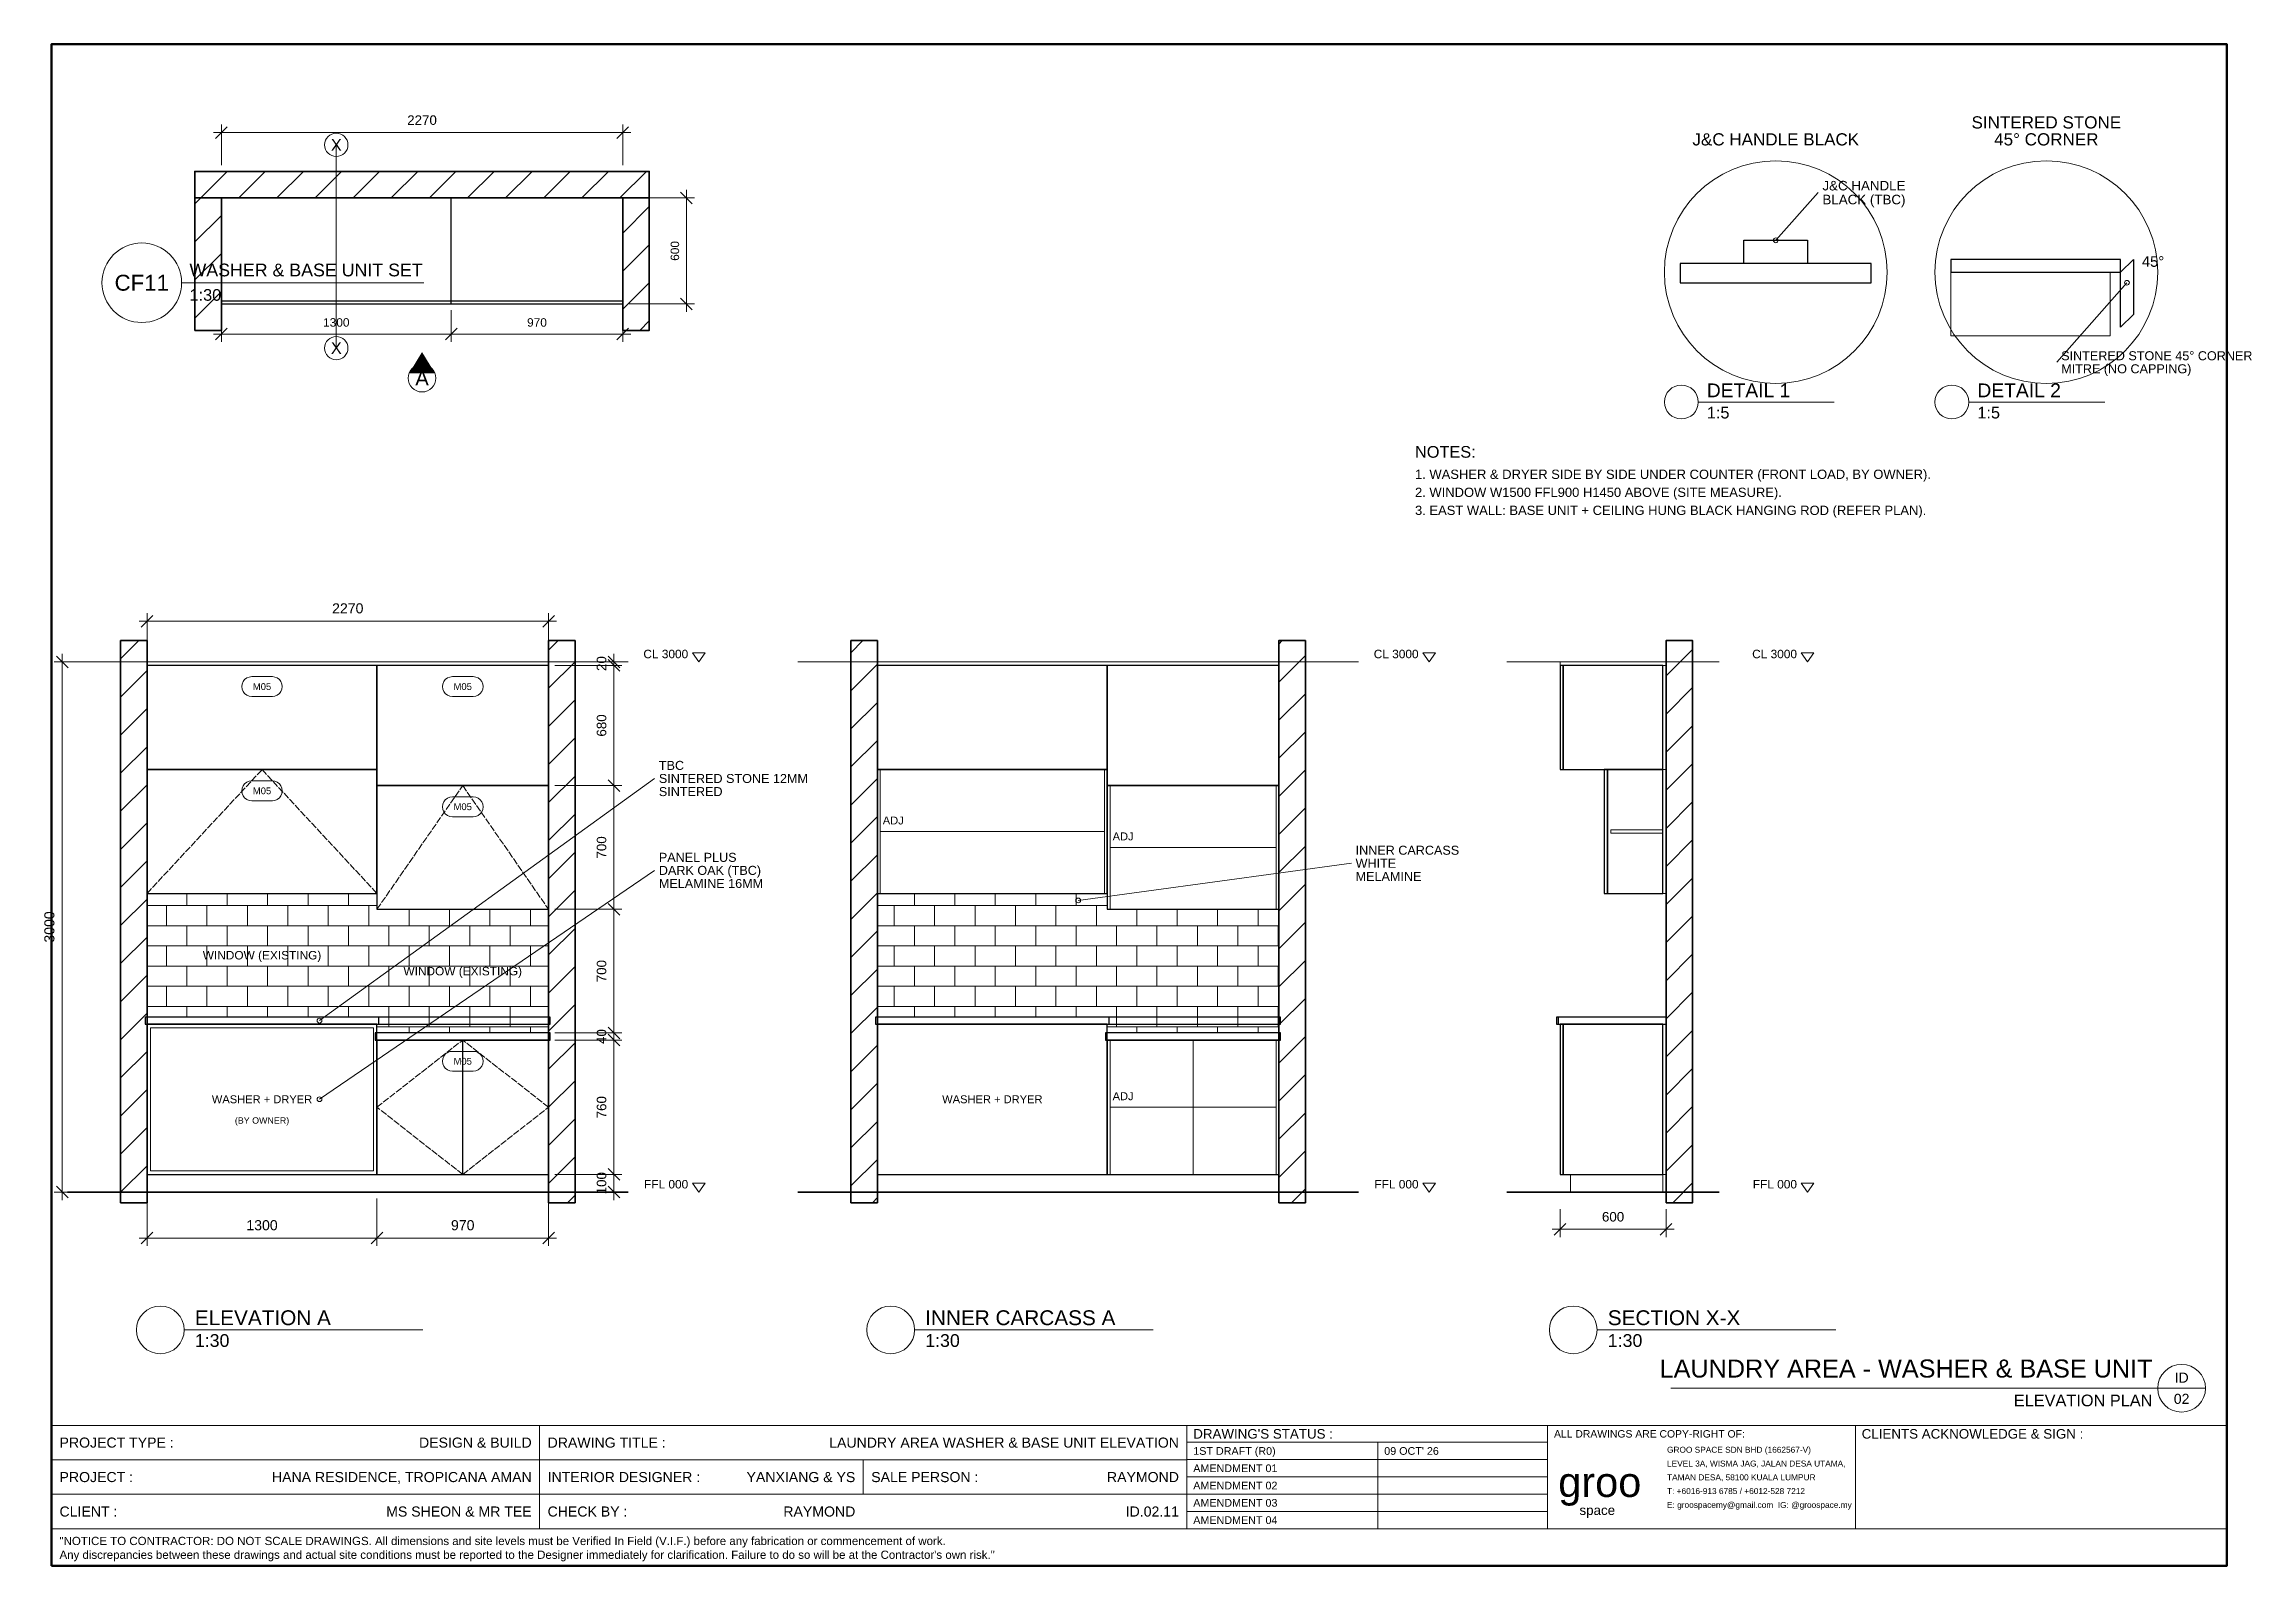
# Model space of a CAD drawing. Header units: millimetres. Extents: x 4 to 420, y 5 to 292.
import ezdxf
from ezdxf.enums import TextEntityAlignment as Align

# ---------------------------------------------------------------- set-up
doc = ezdxf.new("R2010")
doc.units = ezdxf.units.MM
doc.linetypes.add('DASHED', pattern=[1.524, 1.27, -0.254])
for name, color, linetype, lineweight in [('0-SHEET', 7, 'CONTINUOUS', 50), ('0-TITLE', 7, 'CONTINUOUS', 18), ('0-TITLE-TXT', 7, 'CONTINUOUS', 13), ('A-WALL', 250, 'CONTINUOUS', 35), ('I-CEIL', 7, 'CONTINUOUS', 18), ('I-DIM', 5, 'CONTINUOUS', 13), ('I-JOIN', 6, 'CONTINUOUS', 25), ('I-JOIN-ELEV', 7, 'CONTINUOUS', 25), ('I-JOIN-HATCH', 8, 'CONTINUOUS', 9), ('I-JOIN-HIDDEN', 6, 'DASHED', 13), ('I-JOIN-THIN', 7, 'CONTINUOUS', 13), ('I-NOTE', 1, 'CONTINUOUS', 13), ('I-SYMB', 6, 'CONTINUOUS', 18), ('I-TAG', 5, 'CONTINUOUS', 13), ('I-TEXT', 7, 'CONTINUOUS', 13)]:
    doc.layers.add(name, color=color, linetype=linetype, lineweight=lineweight)
doc.styles.get("Standard").update_dxf_attribs({"font": 'arial.ttf'})

msp = doc.modelspace()

# ---------------------------------------------------------------- hatches: boundary and pattern name
at = {"layer": 'I-JOIN-HATCH'}
h = msp.add_hatch(dxfattribs=at)
h.set_pattern_fill('ANSI31', scale=1.6)
h.paths.add_polyline_path([(32, 263), (117.67, 263), (117.67, 268), (32, 268)])
h = msp.add_hatch(dxfattribs=at)
h.set_pattern_fill('ANSI31', scale=1.6)
h.paths.add_polyline_path([(32, 238), (37, 238), (37, 263), (32, 263)])
h = msp.add_hatch(dxfattribs=at)
h.set_pattern_fill('ANSI31', scale=1.6)
h.paths.add_polyline_path([(112.67, 238), (117.67, 238), (117.67, 263), (112.67, 263)])
h = msp.add_hatch(dxfattribs=at)
h.set_pattern_fill('ANSI31', scale=1.6)
h.paths.add_polyline_path([(18, 73.5), (23, 73.5), (23, 179.5), (18, 179.5)])
h = msp.add_hatch(dxfattribs=at)
h.set_pattern_fill('ANSI31', scale=1.6)
h.paths.add_polyline_path([(98.67, 73.5), (103.67, 73.5), (103.67, 179.5), (98.67, 179.5)])
h = msp.add_hatch(dxfattribs=at)
h.set_pattern_fill('ANSI31', scale=1.6)
h.paths.add_polyline_path([(155.67, 73.5), (160.67, 73.5), (160.67, 179.5), (155.67, 179.5)])
h = msp.add_hatch(dxfattribs=at)
h.set_pattern_fill('ANSI31', scale=1.6)
h.paths.add_polyline_path([(236.33, 73.5), (241.33, 73.5), (241.33, 179.5), (236.33, 179.5)])
h = msp.add_hatch(dxfattribs=at)
h.set_pattern_fill('ANSI31', scale=1.6)
h.paths.add_polyline_path([(309.33, 73.5), (314.33, 73.5), (314.33, 179.5), (309.33, 179.5)])
h = msp.add_hatch(dxfattribs=at)
h.set_pattern_fill('BRICK', scale=0.6)
h.paths.add_polyline_path([(23, 108.5), (66.33, 108.5), (66.33, 131.83), (23, 131.83)])
h = msp.add_hatch(dxfattribs=at)
h.set_pattern_fill('BRICK', scale=0.6)
h.paths.add_polyline_path([(160.67, 108.5), (204, 108.5), (204, 131.83), (160.67, 131.83)])
h = msp.add_hatch(dxfattribs=at)
h.set_pattern_fill('BRICK', scale=0.6)
h.paths.add_polyline_path([(66.33, 105.5), (98.67, 105.5), (98.67, 128.83), (66.33, 128.83)])
h = msp.add_hatch(dxfattribs=at)
h.set_pattern_fill('BRICK', scale=0.6)
h.paths.add_polyline_path([(204, 105.5), (236.33, 105.5), (236.33, 128.83), (204, 128.83)])
at = {"layer": 'I-SYMB'}
h = msp.add_hatch(color=6, dxfattribs=at)
h.dxf.hatch_style = 1
h.paths.add_polyline_path([(74.83, 233.94), (72.41, 229.94), (77.26, 229.94)])

# ---------------------------------------------------------------- linework, layer by layer
at = {"layer": '0-SHEET'}
msp.add_lwpolyline([(5, 5), (415, 5), (415, 292), (5, 292)], close=True, dxfattribs=at)
at = {"layer": '0-TITLE'}
for p, q in [((5, 31.5), (415, 31.5)), ((97, 12), (97, 31.5)), ((219, 12), (219, 31.5)), ((287, 12), (287, 31.5)), ((345, 12), (345, 31.5)), ((5, 25), (219, 25)), ((158, 18.5), (158, 25)), ((219, 28.3), (287, 28.3)), ((219, 25.04), (287, 25.04)), ((255, 12), (255, 28.3)), ((219, 21.78), (287, 21.78)), ((5, 18.5), (219, 18.5)), ((219, 18.52), (287, 18.52)), ((219, 15.26), (287, 15.26)), ((5, 12), (415, 12))]:
    msp.add_line(p, q, dxfattribs=at)
at = {"layer": 'A-WALL'}
for p, q in [((8, 75.5), (113.67, 75.5)), ((145.67, 75.5), (251.33, 75.5)), ((279.33, 75.5), (319.33, 75.5))]:
    msp.add_line(p, q, dxfattribs=at)
for points in [[(32, 263), (117.67, 263), (117.67, 268), (32, 268)], [(32, 238), (37, 238), (37, 263), (32, 263)], [(112.67, 238), (117.67, 238), (117.67, 263), (112.67, 263)], [(18, 73.5), (23, 73.5), (23, 179.5), (18, 179.5)], [(98.67, 73.5), (103.67, 73.5), (103.67, 179.5), (98.67, 179.5)], [(155.67, 73.5), (160.67, 73.5), (160.67, 179.5), (155.67, 179.5)], [(236.33, 73.5), (241.33, 73.5), (241.33, 179.5), (236.33, 179.5)], [(309.33, 73.5), (314.33, 73.5), (314.33, 179.5), (309.33, 179.5)]]:
    msp.add_lwpolyline(points, close=True, dxfattribs=at)
at = {"layer": 'I-CEIL'}
for p, q in [((8, 175.5), (113.67, 175.5)), ((145.67, 175.5), (251.33, 175.5)), ((279.33, 175.5), (319.33, 175.5))]:
    msp.add_line(p, q, dxfattribs=at)
at = {"layer": 'I-DIM'}
for p, q in [((35.5, 275.33), (114.17, 275.33)), ((35.9, 274.23), (38.1, 276.43)), ((37, 269.2), (37, 276.83)), ((111.57, 274.23), (113.77, 276.43)), ((112.67, 269.2), (112.67, 276.83)), ((113.87, 263), (126.17, 263)), ((125.77, 261.9), (123.57, 264.1)), ((124.67, 241.5), (124.67, 264.5)), ((37, 241.8), (37, 235.83)), ((80.33, 241.8), (80.33, 235.83)), ((80.33, 241.8), (80.33, 235.83)), ((112.67, 241.8), (112.67, 235.83)), ((113.87, 243), (126.17, 243)), ((125.77, 241.9), (123.57, 244.1)), ((35.5, 237.33), (81.83, 237.33)), ((35.9, 236.23), (38.1, 238.43)), ((78.83, 237.33), (114.17, 237.33)), ((79.23, 236.23), (81.43, 238.43)), ((79.23, 236.23), (81.43, 238.43)), ((111.57, 236.23), (113.77, 238.43)), ((21.5, 183.17), (100.17, 183.17)), ((21.9, 182.07), (24.1, 184.27)), ((23, 176.7), (23, 184.67)), ((97.57, 182.07), (99.77, 184.27)), ((98.67, 176.7), (98.67, 184.67)), ((21.8, 175.5), (5.5, 175.5)), ((8.1, 174.4), (5.9, 176.6)), ((7, 74), (7, 177)), ((99.87, 175.5), (112.5, 175.5)), ((99.87, 174.83), (112.5, 174.83)), ((99.87, 174.83), (112.5, 174.83)), ((112.1, 174.4), (109.9, 176.6)), ((112.1, 173.73), (109.9, 175.93)), ((112.1, 173.73), (109.9, 175.93)), ((111, 173.33), (111, 177)), ((111, 150.67), (111, 176.33)), ((99.87, 152.17), (112.5, 152.17)), ((99.87, 152.17), (112.5, 152.17)), ((112.1, 151.07), (109.9, 153.27)), ((112.1, 151.07), (109.9, 153.27)), ((111, 127.33), (111, 153.67)), ((112.1, 127.73), (109.9, 129.93)), ((112.1, 127.73), (109.9, 129.93)), ((111, 104), (111, 130.33)), ((99.87, 128.83), (112.5, 128.83)), ((99.87, 128.83), (112.5, 128.83)), ((99.87, 105.5), (112.5, 105.5)), ((99.87, 105.5), (112.5, 105.5)), ((99.87, 104.17), (112.5, 104.17)), ((99.87, 104.17), (112.5, 104.17)), ((112.1, 104.4), (109.9, 106.6)), ((112.1, 104.4), (109.9, 106.6)), ((112.1, 103.07), (109.9, 105.27)), ((112.1, 103.07), (109.9, 105.27)), ((111, 102.67), (111, 107)), ((111, 77.33), (111, 105.67)), ((112.1, 77.73), (109.9, 79.93)), ((112.1, 77.73), (109.9, 79.93)), ((111, 74), (111, 80.33)), ((21.8, 75.5), (5.5, 75.5)), ((8.1, 74.4), (5.9, 76.6)), ((99.87, 78.83), (112.5, 78.83)), ((99.87, 78.83), (112.5, 78.83)), ((99.87, 75.5), (112.5, 75.5)), ((112.1, 74.4), (109.9, 76.6)), ((23, 74.3), (23, 65.33)), ((66.33, 74.3), (66.33, 65.33)), ((66.33, 74.3), (66.33, 65.33)), ((98.67, 74.3), (98.67, 65.33)), ((289.33, 72.3), (289.33, 67)), ((309.33, 72.3), (309.33, 67)), ((21.5, 66.83), (67.83, 66.83)), ((21.9, 65.73), (24.1, 67.93)), ((64.83, 66.83), (100.17, 66.83)), ((65.23, 65.73), (67.43, 67.93)), ((65.23, 65.73), (67.43, 67.93)), ((97.57, 65.73), (99.77, 67.93)), ((287.83, 68.5), (310.83, 68.5)), ((288.23, 67.4), (290.43, 69.6)), ((308.23, 67.4), (310.43, 69.6))]:
    msp.add_line(p, q, dxfattribs=at)
at = {"layer": 'I-JOIN'}
for p, q in [((37, 243), (37, 263)), ((80.33, 243), (80.33, 263)), ((37, 243.6), (112.67, 243.6))]:
    msp.add_line(p, q, dxfattribs=at)
msp.add_lwpolyline([(37, 243), (112.67, 243), (112.67, 263), (37, 263)], close=True, dxfattribs=at)
at = {"layer": 'I-JOIN-ELEV'}
msp.add_line((82.5, 78.83), (82.5, 104.17), dxfattribs=at)
for points in [[(324, 250.6), (324, 255), (336, 255), (336, 250.6)], [(395, 249), (397.4, 251.4), (397.4, 241), (395, 238.6), (395, 249)]]:
    msp.add_lwpolyline(points, dxfattribs=at)
for points in [[(312, 247), (348, 247), (348, 250.6), (312, 250.6)], [(363, 249), (395, 249), (395, 251.4), (363, 251.4)], [(23, 155.17), (66.33, 155.17), (66.33, 174.83), (23, 174.83)], [(23, 78.83), (98.67, 78.83), (98.67, 174.83), (23, 174.83)], [(66.33, 152.17), (98.67, 152.17), (98.67, 174.83), (66.33, 174.83)], [(160.67, 155.17), (204, 155.17), (204, 174.83), (160.67, 174.83)], [(160.67, 78.83), (236.33, 78.83), (236.33, 174.83), (160.67, 174.83)], [(204, 152.17), (236.33, 152.17), (236.33, 174.83), (204, 174.83)], [(289.33, 155.17), (289.93, 155.17), (289.93, 174.83), (289.33, 174.83)], [(289.93, 155.17), (308.73, 155.17), (308.73, 174.83), (289.93, 174.83)], [(23, 131.83), (66.33, 131.83), (66.33, 155.17), (23, 155.17)], [(160.67, 131.83), (204, 131.83), (204, 155.17), (160.67, 155.17)], [(297.67, 131.83), (298.27, 131.83), (298.27, 155.17), (297.67, 155.17)], [(298.27, 131.83), (308.73, 131.83), (308.73, 155.17), (298.27, 155.17)], [(66.33, 128.83), (98.67, 128.83), (98.67, 152.17), (66.33, 152.17)], [(204, 128.83), (236.33, 128.83), (236.33, 152.17), (204, 152.17)], [(22.67, 107.17), (66.67, 107.17), (66.67, 108.5), (22.67, 108.5)], [(22.67, 107.17), (99, 107.17), (99, 108.5), (22.67, 108.5)], [(160.33, 107.17), (204.33, 107.17), (204.33, 108.5), (160.33, 108.5)], [(160.33, 107.17), (236.67, 107.17), (236.67, 108.5), (160.33, 108.5)], [(288.67, 107.17), (309.33, 107.17), (309.33, 108.5), (288.67, 108.5)], [(289, 107.17), (309.33, 107.17), (309.33, 108.5), (289, 108.5)], [(23, 78.83), (66.33, 78.83), (66.33, 107.17), (23, 107.17)], [(66, 104.17), (99, 104.17), (99, 105.5), (66, 105.5)], [(66.33, 78.83), (98.67, 78.83), (98.67, 104.17), (66.33, 104.17)], [(160.67, 78.83), (204, 78.83), (204, 107.17), (160.67, 107.17)], [(203.67, 104.17), (236.67, 104.17), (236.67, 105.5), (203.67, 105.5)], [(204, 78.83), (236.33, 78.83), (236.33, 104.17), (204, 104.17)], [(289.33, 78.83), (289.93, 78.83), (289.93, 107.17), (289.33, 107.17)], [(289.93, 78.83), (308.73, 78.83), (308.73, 107.17), (289.93, 107.17)]]:
    msp.add_lwpolyline(points, close=True, dxfattribs=at)
at = {"layer": 'I-JOIN-HIDDEN'}
for points in [[(23, 131.83), (44.67, 155.17), (66.33, 131.83)], [(66.33, 128.83), (82.5, 152.17), (98.67, 128.83)], [(82.5, 78.83), (66.33, 91.5), (82.5, 104.17)], [(82.5, 78.83), (98.67, 91.5), (82.5, 104.17)]]:
    msp.add_lwpolyline(points, dxfattribs=at)
at = {"layer": 'I-JOIN-THIN'}
for p, q in [((161.2, 131.83), (161.2, 155.17)), ((203.47, 131.83), (203.47, 155.17)), ((204.53, 128.83), (204.53, 152.17)), ((235.8, 128.83), (235.8, 152.17)), ((161.2, 143.5), (203.47, 143.5)), ((204.53, 140.5), (235.8, 140.5)), ((204.53, 78.83), (204.53, 104.17)), ((220.17, 78.83), (220.17, 104.17)), ((235.8, 78.83), (235.8, 104.17)), ((204.53, 91.5), (235.8, 91.5))]:
    msp.add_line(p, q, dxfattribs=at)
for points in [[(363, 237), (393, 237), (393, 249), (363, 249)], [(23, 174.83), (98.67, 174.83), (98.67, 175.5), (23, 175.5)], [(160.67, 174.83), (236.33, 174.83), (236.33, 175.5), (160.67, 175.5)], [(289.33, 174.83), (309.33, 174.83), (309.33, 175.5), (289.33, 175.5)], [(308.73, 155.17), (309.33, 155.17), (309.33, 174.83), (308.73, 174.83)], [(308.73, 131.83), (309.33, 131.83), (309.33, 155.17), (308.73, 155.17)], [(298.93, 143.2), (308.73, 143.2), (308.73, 143.8), (298.93, 143.8)], [(23.67, 79.5), (65.67, 79.5), (65.67, 106.5), (23.67, 106.5)], [(308.73, 78.83), (309.33, 78.83), (309.33, 107.17), (308.73, 107.17)], [(23, 75.5), (98.67, 75.5), (98.67, 78.83), (23, 78.83)], [(160.67, 75.5), (236.33, 75.5), (236.33, 78.83), (160.67, 78.83)], [(291.33, 75.5), (308.73, 75.5), (308.73, 78.83), (291.33, 78.83)]]:
    msp.add_lwpolyline(points, close=True, dxfattribs=at)
at = {"layer": 'I-NOTE', "color": 1}
for p, q in [((330, 255), (338, 264)), ((396.2, 247), (383, 232)), ((315.4, 224.5), (341, 224.5)), ((366.4, 224.5), (392, 224.5))]:
    msp.add_line(p, q, dxfattribs=at)
at = {"layer": 'I-NOTE', "color": 7}
for p, q in [((55.5, 107.83), (118.67, 153.5)), ((198.5, 130.5), (250, 137.5)), ((55.5, 93), (118.67, 136.17))]:
    msp.add_line(p, q, dxfattribs=at)
at = {"layer": 'I-NOTE', "color": 1}
for points in [[(127, 175.5), (125.8, 177.18), (128.2, 177.18)], [(264.67, 175.5), (263.47, 177.18), (265.87, 177.18)], [(336, 175.5), (334.8, 177.18), (337.2, 177.18)], [(127, 75.5), (125.8, 77.18), (128.2, 77.18)], [(264.67, 75.5), (263.47, 77.18), (265.87, 77.18)], [(336, 75.5), (334.8, 77.18), (337.2, 77.18)]]:
    msp.add_lwpolyline(points, close=True, dxfattribs=at)
for centre, radius in [((330, 249), 21), ((381, 249), 21), ((330, 255), 0.45), ((396.2, 247), 0.45), ((312.2, 224.5), 3.2), ((363.2, 224.5), 3.2)]:
    msp.add_circle(centre, radius, dxfattribs=at)
at = {"layer": 'I-NOTE', "color": 7}
for centre in [(198.5, 130.5), (55.5, 107.83), (55.5, 93)]:
    msp.add_circle(centre, 0.45, dxfattribs=at)
at = {"layer": 'I-SYMB', "color": 6}
msp.add_line((58.67, 234.67), (58.67, 273), dxfattribs=at)
for centre, radius in [((58.67, 273), 2.2), ((58.67, 234.67), 2.2), ((74.83, 229), 2.6)]:
    msp.add_circle(centre, radius, dxfattribs=at)
at = {"layer": 'I-TAG'}
for points in [[(42.72, 172.71), (42.23, 172.64), (41.78, 172.46), (41.39, 172.16), (41.09, 171.77), (40.91, 171.32), (40.84, 170.83), (40.91, 170.35), (41.09, 169.9), (41.39, 169.51), (41.78, 169.21), (42.23, 169.02), (42.72, 168.96), (46.62, 168.96), (47.1, 169.02), (47.55, 169.21), (47.94, 169.51), (48.24, 169.9), (48.43, 170.35), (48.49, 170.83), (48.43, 171.32), (48.24, 171.77), (47.94, 172.16), (47.55, 172.46), (47.1, 172.64), (46.62, 172.71)], [(80.55, 172.71), (80.06, 172.64), (79.61, 172.46), (79.22, 172.16), (78.93, 171.77), (78.74, 171.32), (78.67, 170.83), (78.74, 170.35), (78.93, 169.9), (79.22, 169.51), (79.61, 169.21), (80.06, 169.02), (80.55, 168.96), (84.45, 168.96), (84.94, 169.02), (85.39, 169.21), (85.78, 169.51), (86.07, 169.9), (86.26, 170.35), (86.33, 170.83), (86.26, 171.32), (86.07, 171.77), (85.78, 172.16), (85.39, 172.46), (84.94, 172.64), (84.45, 172.71)], [(42.72, 153.04), (42.23, 152.98), (41.78, 152.79), (41.39, 152.49), (41.09, 152.1), (40.91, 151.65), (40.84, 151.17), (40.91, 150.68), (41.09, 150.23), (41.39, 149.84), (41.78, 149.54), (42.23, 149.36), (42.72, 149.29), (46.62, 149.29), (47.1, 149.36), (47.55, 149.54), (47.94, 149.84), (48.24, 150.23), (48.43, 150.68), (48.49, 151.17), (48.43, 151.65), (48.24, 152.1), (47.94, 152.49), (47.55, 152.79), (47.1, 152.98), (46.62, 153.04)], [(80.55, 150.04), (80.06, 149.98), (79.61, 149.79), (79.22, 149.49), (78.93, 149.1), (78.74, 148.65), (78.67, 148.17), (78.74, 147.68), (78.93, 147.23), (79.22, 146.84), (79.61, 146.54), (80.06, 146.36), (80.55, 146.29), (84.45, 146.29), (84.94, 146.36), (85.39, 146.54), (85.78, 146.84), (86.07, 147.23), (86.26, 147.68), (86.33, 148.17), (86.26, 148.65), (86.07, 149.1), (85.78, 149.49), (85.39, 149.79), (84.94, 149.98), (84.45, 150.04)], [(80.55, 102.04), (80.06, 101.98), (79.61, 101.79), (79.22, 101.49), (78.93, 101.1), (78.74, 100.65), (78.67, 100.17), (78.74, 99.68), (78.93, 99.23), (79.22, 98.84), (79.61, 98.54), (80.06, 98.36), (80.55, 98.29), (84.45, 98.29), (84.94, 98.36), (85.39, 98.54), (85.78, 98.84), (86.07, 99.23), (86.26, 99.68), (86.33, 100.17), (86.26, 100.65), (86.07, 101.1), (85.78, 101.49), (85.39, 101.79), (84.94, 101.98), (84.45, 102.04)]]:
    msp.add_lwpolyline(points, close=True, dxfattribs=at)
at = {"layer": 'I-TEXT'}
for p, q in [((29.5, 247), (75.2, 247)), ((30, 49.5), (75, 49.5)), ((167.67, 49.5), (212.67, 49.5)), ((296.33, 49.5), (341.33, 49.5)), ((310.25, 38.5), (402, 38.5)), ((402, 38.5), (411, 38.5))]:
    msp.add_line(p, q, dxfattribs=at)
for centre, radius in [((22, 247), 7.5), ((25.5, 49.5), 4.5), ((163.17, 49.5), 4.5), ((291.83, 49.5), 4.5), ((406.5, 38.5), 4.5)]:
    msp.add_circle(centre, radius, dxfattribs=at)

# ---------------------------------------------------------------- texts
at = {"layer": '0-TITLE-TXT'}
for s, height, p in [('PROJECT TYPE :', 1.9, (6.5, 28.25)), ('DRAWING TITLE :', 1.9, (98.5, 28.25)), ("DRAWING'S STATUS :", 1.8, (220.2, 29.9)), ('ALL DRAWINGS ARE COPY-RIGHT OF:', 1.4, (288.2, 29.9)), ('CLIENTS ACKNOWLEDGE & SIGN :', 1.8, (346.2, 29.9)), ('1ST DRAFT (R0)', 1.45, (220.2, 26.67)), ("09 OCT' 26", 1.45, (256.2, 26.67)), ('GROO SPACE SDN BHD (1662567-V)', 1.12, (309.5, 26.9)), ('PROJECT :', 1.9, (6.5, 21.75)), ('INTERIOR DESIGNER :', 1.9, (98.5, 21.75)), ('SALE PERSON :', 1.9, (159.5, 21.75)), ('AMENDMENT 01', 1.45, (220.2, 23.41)), ('AMENDMENT 02', 1.45, (220.2, 20.15)), ('TAMAN DESA, 58100 KUALA LUMPUR', 1.12, (309.5, 21.7)), ('LEVEL 3A, WISMA JAG, JALAN DESA UTAMA,', 1.12, (309.5, 24.3)), ('AMENDMENT 03', 1.45, (220.2, 16.89)), ('T: +6016-913 6785 / +6012-528 7212', 1.12, (309.5, 19.1)), ('E: groospacemy@gmail.com  IG: @groospace.my', 1.12, (309.5, 16.5)), ('CLIENT :', 1.9, (6.5, 15.25)), ('CHECK BY :', 1.9, (98.5, 15.25)), ('AMENDMENT 04', 1.45, (220.2, 13.63)), ('"NOTICE TO CONTRACTOR: DO NOT SCALE DRAWINGS. All dimensions and site levels must be Verified In Field (V.I.F.) before any fabrication or commencement of work.', 1.55, (6.5, 9.7)), ('Any discrepancies between these drawings and actual site conditions must be reported to the Designer immediately for clarification. Failure to do so will be at the Contractor\'s own risk."', 1.55, (6.5, 7.1))]:
    msp.add_text(s, height=height, dxfattribs=at).set_placement(p, align=Align.MIDDLE_LEFT)
for s, p in [('DESIGN & BUILD', (95.5, 28.25)), ('LAUNDRY AREA WASHER & BASE UNIT ELEVATION', (217.5, 28.25)), ('HANA RESIDENCE, TROPICANA AMAN', (95.5, 21.75)), ('YANXIANG & YS', (156.5, 21.75)), ('RAYMOND', (217.5, 21.75)), ('MS SHEON & MR TEE', (95.5, 15.25)), ('RAYMOND', (156.5, 15.25)), ('ID.02.11', (217.5, 15.25))]:
    msp.add_text(s, height=1.9, dxfattribs=at).set_placement(p, align=Align.MIDDLE_RIGHT)
for s, height, p in [('groo', 5.6, (289, 18)), ('space', 1.8, (293, 14.6))]:
    msp.add_text(s, height=height, dxfattribs=at).set_placement(p)
at = {"layer": 'I-DIM'}
for s, height, p in [('2270', 1.8, (74.83, 276.23)), ('1300', 1.6, (58.67, 238.23)), ('970', 1.6, (96.5, 238.23)), ('2270', 1.9, (60.83, 184.07)), ('600', 1.8, (299.33, 69.4)), ('1300', 1.9, (44.67, 67.73)), ('970', 1.9, (82.5, 67.73))]:
    msp.add_text(s, height=height, dxfattribs=at).set_placement(p, align=Align.BOTTOM_CENTER)
for s, height, p in [('600', 1.6, (123.77, 253)), ('20', 1.8, (110.1, 175.17)), ('680', 1.8, (110.1, 163.5)), ('700', 1.8, (110.1, 140.5)), ('3000', 1.9, (6.1, 125.5)), ('700', 1.8, (110.1, 117.17)), ('40', 1.8, (110.1, 104.83)), ('760', 1.8, (110.1, 91.5)), ('100', 1.8, (110.1, 77.17))]:
    msp.add_text(s, height=height, rotation=90, dxfattribs=at).set_placement(p, align=Align.BOTTOM_CENTER)
at = {"layer": 'I-NOTE', "color": 1}
for s, p in [('J&C HANDLE BLACK', (330, 272.2)), ('SINTERED STONE', (381, 275.4)), ('45° CORNER', (381, 272.2))]:
    msp.add_text(s, height=2.3, dxfattribs=at).set_placement(p, align=Align.BOTTOM_CENTER)
for s, height, p in [('J&C HANDLE', 1.8, (338.8, 265.31)), ('BLACK (TBC)', 1.8, (338.8, 262.69)), ('SINTERED STONE 45° CORNER', 1.7, (383.8, 233.23)), ('MITRE (NO CAPPING)', 1.7, (383.8, 230.77)), ('SINTERED', 1.7, (119.47, 151.03)), ('MELAMINE 16MM', 1.7, (119.47, 133.7)), ('MELAMINE', 1.7, (250.8, 135.03))]:
    msp.add_text(s, height=height, dxfattribs=at).set_placement(p, align=Align.MIDDLE_LEFT)
for s, height, p in [('45°', 2, (399, 250)), ('DETAIL 1', 2.6, (317, 225.4)), ('DETAIL 2', 2.6, (368, 225.4)), ('1:5', 2.2, (317, 221.4)), ('1:5', 2.2, (368, 221.4)), ('NOTES:', 2.2, (262, 214)), ('2. WINDOW W1500 FFL900 H1450 ABOVE (SITE MEASURE).', 1.75, (262, 206.6)), ('1. WASHER & DRYER SIDE BY SIDE UNDER COUNTER (FRONT LOAD, BY OWNER).', 1.75, (262, 210)), ('3. EAST WALL: BASE UNIT + CEILING HUNG BLACK HANGING ROD (REFER PLAN).', 1.75, (262, 203.2))]:
    msp.add_text(s, height=height, dxfattribs=at).set_placement(p)
at = {"layer": 'I-NOTE', "color": 7}
for s, p in [('TBC', (119.47, 155.97)), ('SINTERED STONE 12MM', (119.47, 153.5)), ('PANEL PLUS', (119.47, 138.63)), ('WHITE', (250.8, 137.5)), ('INNER CARCASS', (250.8, 139.97)), ('DARK OAK (TBC)', (119.47, 136.17))]:
    msp.add_text(s, height=1.7, dxfattribs=at).set_placement(p, align=Align.MIDDLE_LEFT)
at = {"layer": 'I-SYMB', "color": 6}
for s, height, p in [('X', 2.2, (58.67, 273)), ('X', 2.2, (58.67, 234.67)), ('A', 2.73, (74.83, 229))]:
    msp.add_text(s, height=height, dxfattribs=at).set_placement(p, align=Align.MIDDLE_CENTER)
at = {"layer": 'I-TAG'}
for p in [(44.67, 170.83), (82.5, 170.83), (44.67, 151.17), (82.5, 148.17), (82.5, 100.17)]:
    msp.add_text('M05', height=1.275, dxfattribs=at).set_placement(p, align=Align.MIDDLE_CENTER)
at = {"layer": 'I-TEXT'}
for s, height, p in [('WASHER & BASE UNIT SET', 2.4, (31, 248.2)), ('1:30', 2.2, (31, 243.6)), ('ADJ', 1.5, (161.67, 144.83)), ('ADJ', 1.5, (205, 141.83)), ('ADJ', 1.5, (205, 92.83)), ('ELEVATION A', 2.8, (32, 50.4)), ('INNER CARCASS A', 2.8, (169.67, 50.4)), ('SECTION X-X', 2.8, (298.33, 50.4)), ('1:30', 2.4, (32, 46.3)), ('1:30', 2.4, (169.67, 46.3)), ('1:30', 2.4, (298.33, 46.3))]:
    msp.add_text(s, height=height, dxfattribs=at).set_placement(p)
for s, height, p in [('CF11', 3, (22, 247)), ('WINDOW (EXISTING)', 1.6, (44.67, 120.17)), ('WINDOW (EXISTING)', 1.6, (82.5, 117.17)), ('WASHER + DRYER', 1.5, (44.67, 93)), ('WASHER + DRYER', 1.5, (182.33, 93)), ('(BY OWNER)', 1.2, (44.67, 89)), ('02', 1.9, (406.5, 36.5)), ('ID', 1.9, (406.5, 40.5))]:
    msp.add_text(s, height=height, dxfattribs=at).set_placement(p, align=Align.MIDDLE_CENTER)
for s, height, p in [('CL 3000', 1.6, (125, 175.7)), ('CL 3000', 1.6, (262.67, 175.7)), ('CL 3000', 1.6, (334, 175.7)), ('FFL 000', 1.6, (125, 75.7)), ('FFL 000', 1.6, (262.67, 75.7)), ('FFL 000', 1.6, (334, 75.7)), ('LAUNDRY AREA - WASHER & BASE UNIT', 3.4, (401, 39.5))]:
    msp.add_text(s, height=height, dxfattribs=at).set_placement(p, align=Align.BOTTOM_RIGHT)
msp.add_text('ELEVATION PLAN', height=2.2, dxfattribs=at).set_placement((401, 37.3), align=Align.TOP_RIGHT)

doc.saveas('drawing.dxf')
